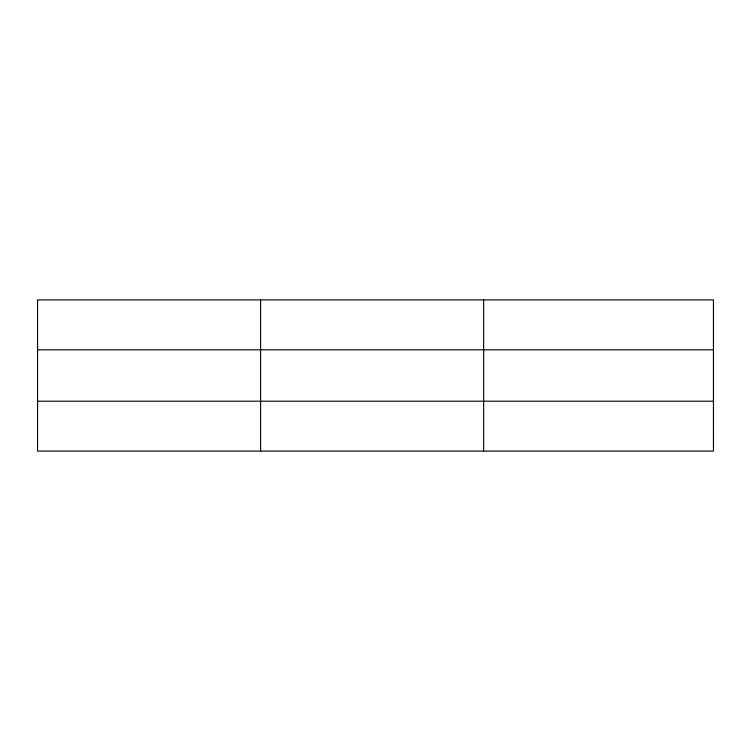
<?xml version="1.0" encoding="UTF-8"?>
<svg xmlns="http://www.w3.org/2000/svg" width="751" height="751" viewBox="0 0 751 751"><rect width="100%" height="100%" fill="white"/><g stroke="black" fill="none" stroke-linecap="round" stroke-linejoin="round"><path stroke-width="1.13" d="M260.597 299.921L260.597 451.079M483.644 299.921L483.644 451.079M37.55 349.806L713.45 349.806M37.55 401.194L713.45 401.194M713.45 426.136L713.45 451.079L37.55 451.079L37.55 299.921L713.45 299.921L713.45 426.136"/></g></svg>
